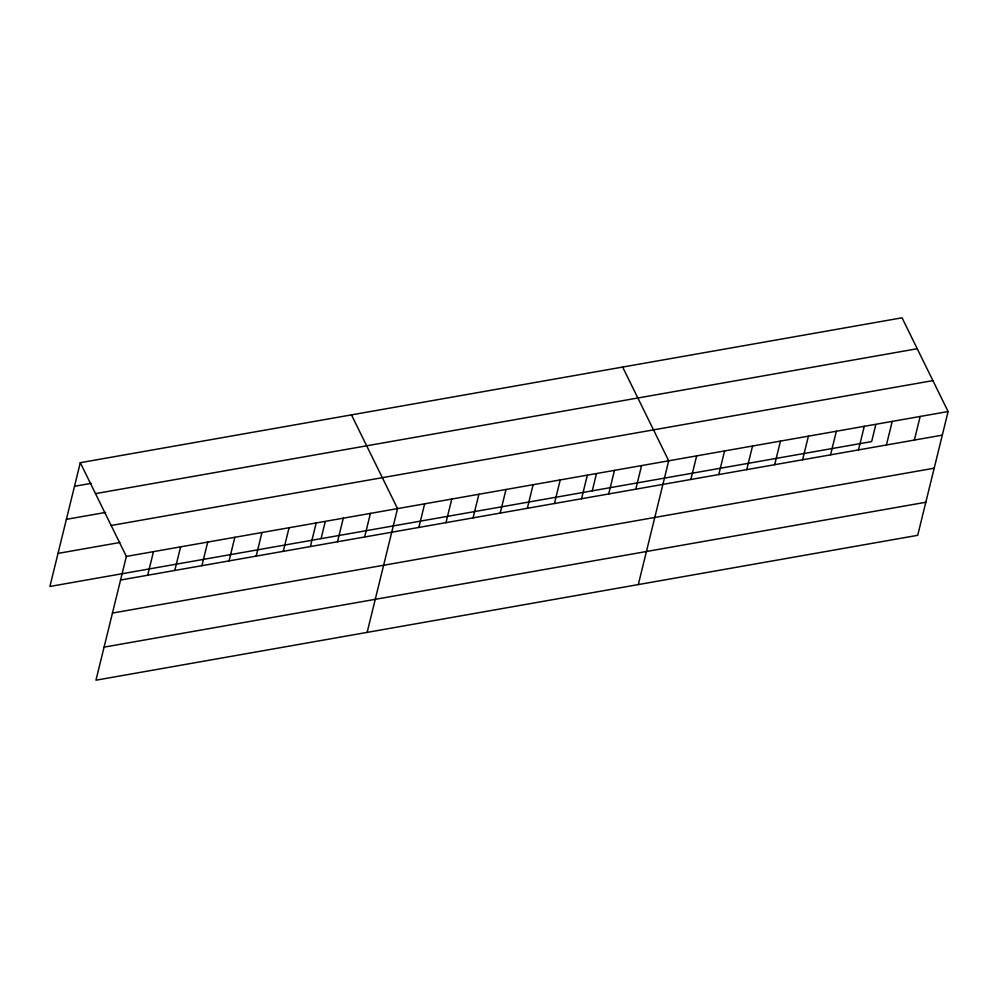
<?xml version="1.0" encoding="UTF-8"?>
<svg xmlns="http://www.w3.org/2000/svg" width="998" height="998" viewBox="0 0 998 998"><rect width="100%" height="100%" fill="white"/><g stroke="black" fill="none" stroke-linecap="round" stroke-linejoin="round"><path stroke-width="1.5" d="M80.302 462.685L126.359 556.422L95.958 680.199L917.698 535.315L948.1 411.538L902.042 317.801L80.302 462.685L49.9 586.462L871.641 441.578L875.695 425.048M147.692 575.235L153.48 551.644M174.8 570.457L180.601 546.867M201.92 565.679L207.721 542.076M229.041 560.901L234.829 537.298M256.162 556.111L261.95 532.52M283.27 551.333L289.071 527.742M310.39 546.555L316.191 522.952M321.069 538.646L325.136 522.116M337.511 541.764L343.3 518.174M364.619 536.986L370.42 513.396M367.139 632.383L397.541 508.618L351.471 414.869M418.861 527.431L424.649 503.828M445.981 522.64L451.77 499.05M473.089 517.862L478.89 494.272M500.21 513.084L506.011 489.494M527.331 508.306L533.119 484.704M554.451 503.516L560.24 479.926M581.56 498.738L587.36 475.148M592.251 490.841L596.305 474.312M608.68 493.96L614.481 470.37M635.801 489.182L641.589 465.579M638.308 584.579L668.71 460.802L622.652 367.064M690.853 479.477L696.654 455.874M718.797 474.549L724.585 450.946M746.729 469.621L752.529 446.019M774.673 464.694L780.461 441.104M802.604 459.766L808.405 436.176M830.548 454.839L836.349 431.248M858.492 449.911L864.28 426.321M886.424 444.996L892.224 421.393M914.368 440.068L920.156 416.465M74.501 486.276L91.08 483.356M95.496 493.623L917.237 348.739M66.392 519.334L105.551 512.436M111.165 525.484L932.893 380.612M58.021 553.403L119.785 542.513M126.359 556.422L948.1 411.538M120.571 580.025L942.299 435.14M112.45 613.071L934.19 468.199M104.079 647.141L925.82 502.256"/></g></svg>
